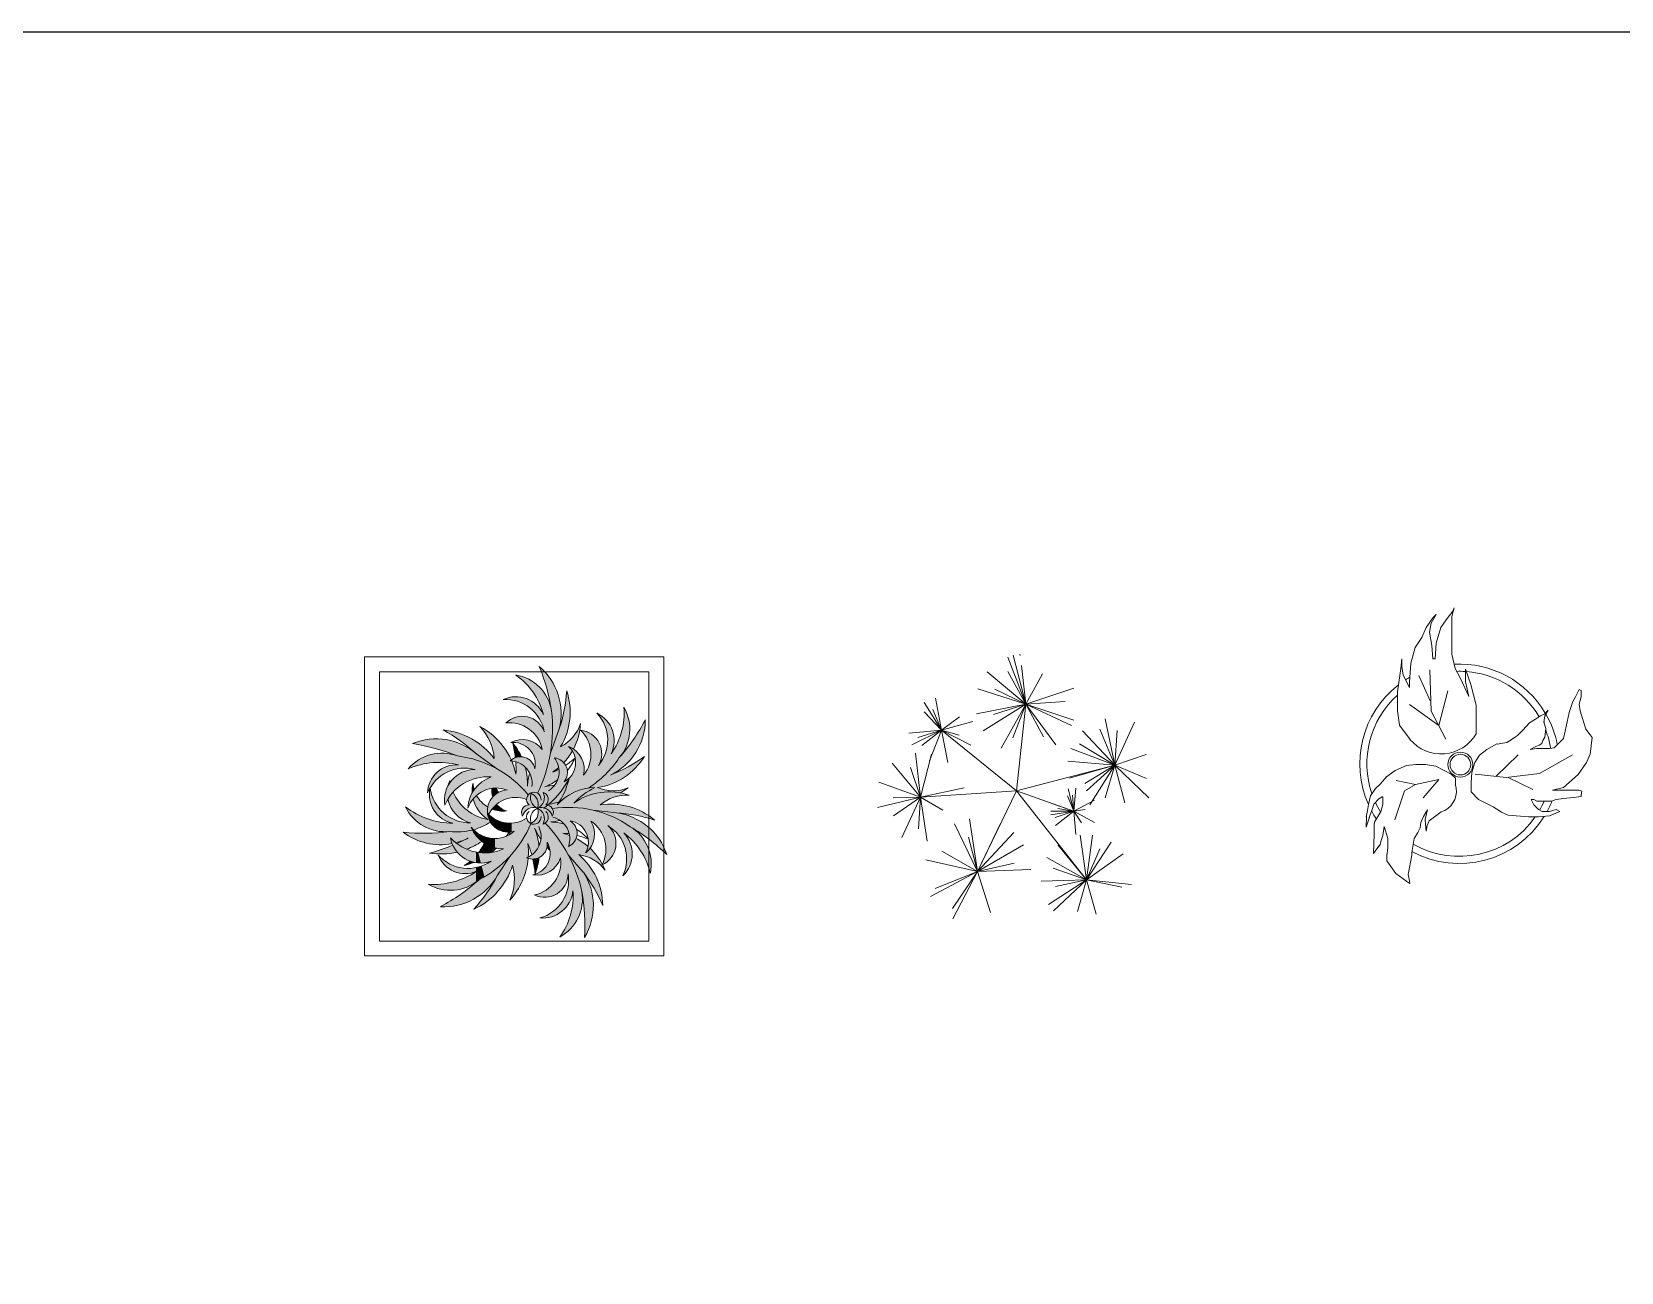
# Model space of a CAD drawing. Header units: inches. Extents: x 2782 to 4320, y 1164 to 2264.
# Drawn here: x 3502.6 to 3768.1, y 2056.4 to 2263.6 of the extents above; entities that cross this region are included whole.
import ezdxf

# ---------------------------------------------------------------- set-up
doc = ezdxf.new("R2010")
doc.units = ezdxf.units.IN
doc.header["$MEASUREMENT"] = 0
doc.layers.add('I_FUR', color=7, linetype='Continuous', lineweight=9)
doc.layers.add('Lan_Planter', color=205, linetype='Continuous', lineweight=13)

# ---------------------------------------------------------------- blocks, each defined once
blk = doc.blocks.new('A$C73ED12E1')
for centre, radius, start, end in [((39.4, -10), 40.6, 70.5923, 165.6989), ((29.1, 17.2), 26.3, 25.0253, 147.5773)]:
    blk.add_arc(centre, radius, start, end)
blk = doc.blocks.new('P1')
h = blk.add_hatch(color=256)
h.set_gradient(color1=(79, 153, 36), color2=(43, 83, 19), one_color=1, tint=0.2, name='HEMISPHERICAL')
h.paths.add_polyline_path([(31.25, -9.01, -0.068976), (31.05, -16.07), (32.54, -12.01, 0.28732), (29.18, -1.63, -0.058181)])
h = blk.add_hatch(color=256)
h.set_gradient(color1=(79, 153, 36), color2=(43, 83, 19), one_color=1, tint=0.2, name='HEMISPHERICAL')
h.paths.add_polyline_path([(22.05, -18.67, -0.09578), (27.34, -23.07, -0.156093), (27.96, -22.65, 0.000782), (27.95, -22.66, -0.209917), (28.93, -22.81, 0.138611), (31.25, -9.01, 0.318251), (25.28, -3.04, -0.177326), (29.88, -9.63, 0.413514), (23.17, -7.13, -0.383568), (30.04, -12.55, 0.549894), (23.59, -11.05, -0.389116), (29.69, -15.49, 0.374283), (24.42, -14.33, -0.517052), (28.45, -18.69, 0.563538), (24.52, -17.23, -0.003578), (24.59, -17.38, -0.256227), (27.6, -19.44, 0.042482), (27.22, -21.61, 0.076941), (26.89, -18.47, 0.126123), (25.26, -17.51, -0.029036), (25.3, -19.59, 0.049426), (24.59, -17.38, 0.015093), (24.36, -17.36, -0.02156), (24.52, -17.23, 0.166347), (19.29, -11.66, -0.175984), (21.69, -17, 0.210151), (13.13, -12.21, -0.060449), (18.77, -16.28)])
h = blk.add_hatch(color=256)
h.set_gradient(color1=(79, 153, 36), color2=(43, 83, 19), one_color=1, tint=0.2, name='HEMISPHERICAL')
h.paths.add_polyline_path([(33.27, -17.69, 0.058391), (34.72, -15.73, 0.065775), (34.11, -15, -0.054142), (34.89, -15.41, 0.107214), (36.08, -11.13, -0.20212), (32.76, -15.01, 0.219246), (33.77, -5.66, -0.064978), (32.54, -12.01), (31.05, -16.07, -0.068976), (28.93, -22.81, 0.209917), (27.95, -22.66, 0.439633), (28.89, -25.29, 0.440566), (29.83, -22.65, -0.584036), (30.31, -24.74, 0.006092), (30.75, -24.66, 0.095412), (34.16, -20.37, -0.081113), (32.54, -24.22, 0.003301), (32.77, -24.15, -0.15465), (37.42, -21.94, 0.098835), (42.56, -16.84, 0.318251), (43.33, -8.43, -0.177326), (41.21, -16.19, 0.413514), (38.84, -9.43, -0.383568), (39.06, -18.18, 0.549894), (36.1, -12.26, -0.389116), (36.59, -19.78, 0.374283), (34.11, -15, -0.517052), (33.33, -20.89, 0.592294), (31.73, -16.89, -0.331619), (31.8, -21.42, 0.032711), (30.13, -21.7, 0.071186), (32.26, -20.57, 0.121886), (32.49, -18.76, -0.02333), (31.44, -19.25, 0.030285), (32.45, -18.48, 0.116645), (31.73, -16.89, -0.182678)])
h = blk.add_hatch(color=256)
h.set_gradient(color1=(79, 153, 36), color2=(43, 83, 19), one_color=1, tint=0.2, name='HEMISPHERICAL')
h.paths.add_polyline_path([(46.91, -10.53, -0.058181), (42.56, -16.84, -0.098835), (37.42, -21.94, -0.030775), (38.46, -21.86, 0.088195), (34.95, -24.43, -0.196871), (42.71, -22.73, 0.036965), (44.02, -21.91, -0.20212), (38.92, -21.84, 0.219246), (46.75, -16.64, -0.064978), (41.08, -19.75, 0.28732)])
h = blk.add_hatch(color=256)
h.set_gradient(color1=(79, 153, 36), color2=(43, 83, 19), one_color=1, tint=0.2, name='HEMISPHERICAL')
h.paths.add_polyline_path([(8.03, -14.49, -0.057372), (15.52, -16.56, -0.095538), (22.05, -18.67), (18.77, -16.28, 0.287759)])
h = blk.add_hatch(color=256)
h.set_gradient(color1=(79, 153, 36), color2=(43, 83, 19), one_color=1, tint=0.2, name='HEMISPHERICAL')
h.paths.add_polyline_path([(25.2, -16.84, -0.108613), (26.25, -16.7, 0.067076), (24.75, -14.39, -0.034816)])
h = blk.add_hatch(color=256)
h.set_gradient(color1=(79, 153, 36), color2=(43, 83, 19), one_color=1, tint=0.2, name='HEMISPHERICAL')
h.paths.add_polyline_path([(23.83, -22.25, 0.424301), (20.54, -26.09, 0.016292), (20.76, -26.33, -0.392603), (27.08, -23.82, -0.166456), (27.34, -23.07, 0.193085), (15.52, -16.56, 0.317008), (7.32, -18.72, -0.170047), (15.68, -18.05, 0.426055), (10.55, -22.74, -0.378393), (18.5, -18.82, 0.463836), (13.41, -24.8, -0.322927), (21.18, -20.07, 0.310178), (17.28, -25.28, -0.42541)])
h = blk.add_hatch(color=256)
h.set_gradient(color1=(79, 153, 36), color2=(43, 83, 19), one_color=1, tint=0.2, name='HEMISPHERICAL')
h.paths.add_polyline_path([(18.01, -22.71, -0.025711), (18.32, -22.21, -0.052774), (18.12, -21.18, 0.06735)])
h = blk.add_hatch(color=256)
h.set_gradient(color1=(79, 153, 36), color2=(43, 83, 19), one_color=1, tint=0.2, name='HEMISPHERICAL')
h.paths.add_polyline_path([(27.95, -22.66, 0.029793), (27.82, -22.7, -0.03068), (27.96, -22.65, 0.440566), (28.89, -25.29, 0.440566), (29.83, -22.65, -0.584036), (30.31, -24.74, 0.006092), (30.75, -24.66, 0.095412), (34.16, -20.37, -0.081113), (32.54, -24.22, 0.003301), (32.77, -24.15, -0.186313), (38.46, -21.86, 0.088226), (34.95, -24.43, -0.088226), (38.46, -21.86, 0.211681), (32.19, -24.74, 0.000016), (32.19, -24.74, 0.000027), (32.19, -24.74, 0.012151), (32.54, -24.22, -0.024893), (30.75, -24.66, -0.003217), (30.61, -24.78, -0.504229), (31.37, -26.6, 0.440566), (28.89, -25.29), (28.89, -25.29, -0.439633)])
h = blk.add_hatch(color=256)
h.set_gradient(color1=(79, 153, 36), color2=(43, 83, 19), one_color=1, tint=0.2, name='HEMISPHERICAL')
h.paths.add_polyline_path([(10.97, -21.96, 0.426055), (14.77, -27.78, -0.170047), (6.84, -25.05, 0.317008), (14.24, -29.19, 0.093631), (18.04, -28.93, -0.021818), (17.83, -28.48, 0.02767), (18.2, -28.89, 0.076735), (21.05, -27.61, -0.095722), (20.58, -26.36, -0.090481), (20.59, -25.1, -0.137395), (18.71, -23.16, 0.03985), (18.16, -23.73, 0.191184), (20.6, -27.19, -0.252795), (14.81, -22.61, 0.047532), (13.93, -23.79, 0.287155), (17.7, -27.74, -0.378393)])
h = blk.add_hatch(color=256)
h.set_gradient(color1=(79, 153, 36), color2=(43, 83, 19), one_color=1, tint=0.2, name='HEMISPHERICAL')
h.paths.add_polyline_path([(21.43, -23.41, -0.087482), (22.39, -22.66, -0.042008), (22.01, -21.91, 0.03561), (21.3, -21.96, 0.104806)])
h = blk.add_hatch(color=256)
h.set_gradient(color1=(79, 153, 36), color2=(43, 83, 19), one_color=1, tint=0.2, name='HEMISPHERICAL')
h.paths.add_polyline_path([(26.42, -26.6, -0.585796), (27.48, -24.74, -0.507281), (27.69, -22.77, 0.000782), (27.68, -22.77, -0.03068), (27.82, -22.7, -0.03068), (27.96, -22.65, 0.026866), (27.87, -22.84, -0.408861), (28.89, -25.29), (28.89, -25.29, 0.440566)])
h = blk.add_hatch(color=256)
h.set_gradient(color1=(79, 153, 36), color2=(43, 83, 19), one_color=1, tint=0.2, name='HEMISPHERICAL')
h.paths.add_polyline_path([(38.18, -25.61), (42.09, -26.08, -0.064978), (48.45, -27.27, 0.219246), (39.39, -24.76, -0.20212), (44.21, -23.11, 0.235631), (34.95, -24.43, -0.000077), (34.95, -24.43, -0.088195), (38.46, -21.86, 0.211681), (32.19, -24.74, 0.000016), (32.19, -24.74, 0.000027), (32.19, -24.74, 0.012151), (32.54, -24.22, -0.024893), (30.75, -24.66, -0.003217), (30.61, -24.78, -0.202354), (31.38, -25.35, -0.095138)])
h = blk.add_hatch(color=256)
h.set_gradient(color1=(79, 153, 36), color2=(43, 83, 19), one_color=1, tint=0.2, name='HEMISPHERICAL')
h.paths.add_polyline_path([(28.13, -36.42, 0.374283), (32.73, -33.61, -0.389116), (28.41, -39.79, 0.549894), (34.01, -36.26, -0.383568), (29.29, -43.63, 0.413458), (34.82, -39.08, 0.000048), (34.82, -39.08, -0.177326), (32.62, -46.81, 0.318251), (36.32, -39.22, 0.135284), (30.17, -27.77, -0.077651), (29.83, -27.93, 0.440566), (28.89, -25.29, -0.408861), (27.87, -27.75, 0.026866), (27.96, -27.93, -0.030681), (27.82, -27.88, -0.086341), (24.27, -33.34), (22.24, -36.47, -0.060449), (18.28, -42.18, 0.210151), (24.75, -34.81, -0.175984), (24.27, -40.65, 0.166062), (27.34, -33.67, -0.028989), (27.07, -33.57, 0.020335), (27.36, -33.44, 0.048488), (27.29, -31.16, -0.028401), (27.94, -33.1, 0.128924), (29.15, -31.6, 0.07466), (28.42, -28.62, 0.041207), (29.47, -30.48, -0.276809), (27.07, -33.57, 0.592331), (30.51, -30.98, -0.000027), (30.51, -30.98, -0.517052)])
h = blk.add_hatch(color=256)
h.set_gradient(color1=(79, 153, 36), color2=(43, 83, 19), one_color=1, tint=0.2, name='HEMISPHERICAL')
h.paths.add_polyline_path([(20.54, -26.09, 0.019281), (20.58, -26.36, 0.019281), (20.63, -26.63, -0.016253), (20.76, -26.33, -0.016253)])
h = blk.add_hatch(color=256)
h.set_gradient(color1=(79, 153, 36), color2=(43, 83, 19), one_color=1, tint=0.2, name='HEMISPHERICAL')
h.paths.add_polyline_path([(21.79, -28.47), (21.79, -27.12, -0.065097), (20.76, -26.33, 0.016292), (20.63, -26.63, 0.158388)])
h = blk.add_hatch(color=256)
h.set_gradient(color1=(79, 153, 36), color2=(43, 83, 19), one_color=1, tint=0.2, name='HEMISPHERICAL')
h.paths.add_polyline_path([(23.71, -25.75, -0.143379), (22.08, -24.64, 0.056138), (21.31, -25.44, 0.122936)], flags=17)
h = blk.add_hatch(color=256)
h.set_gradient(color1=(79, 153, 36), color2=(43, 83, 19), one_color=1, tint=0.2, name='HEMISPHERICAL')
h.paths.add_polyline_path([(40.66, -28.2, -0.383568), (43.16, -36.58, 0.413514), (43.32, -29.42, -0.177326), (47.75, -36.13, 0.318251), (44.4, -28.38, 0.192013), (31.38, -25.35, -0.273926), (31.37, -26.6, 0.440566), (28.89, -25.29, -0.440566), (29.83, -27.93, 0.592731), (30.29, -25.83, -0.492415), (30.17, -27.77, -0.067335), (34.02, -33.08), (36.55, -35.96, -0.064978), (39.79, -41.56, 0.219246), (35.79, -33.06, -0.20212), (40.19, -35.64, 0.024432), (39.75, -34.71, -0.005007), (39.68, -34.75, 0.004253), (39.73, -34.66, 0.081266), (37.67, -31.98, -0.065409), (36.94, -32.76, 0.079758), (37.33, -31.68, 0.057266), (35.36, -30.33, -0.197172), (34.09, -31.7, 0.125463), (34.26, -29.84, 0.027778), (33.15, -29.48, -0.021349), (34.21, -29.58, 0.125621), (33.34, -27.91, 0.066432), (31.11, -27.59, 0.030786), (32.69, -27.33, -0.000051), (32.68, -27.33, -0.337201), (34.09, -31.7, 0.592464), (34.37, -27.41, -0.000126), (34.37, -27.41, -0.321256), (37.35, -30.42, -0.001667), (37.39, -30.46, 0.00073), (37.36, -30.45, -0.165891), (36.94, -32.76, 0.374283), (37.81, -27.44, -0.389116), (39.68, -34.75, 0.549894)])
h = blk.add_hatch(color=256)
h.set_gradient(color1=(79, 153, 36), color2=(43, 83, 19), one_color=1, tint=0.2, name='HEMISPHERICAL')
h.paths.add_polyline_path([(50.5, -33.03, 0.28732), (42.09, -26.08), (38.18, -25.61, -0.095138), (44.4, -28.38, -0.058181)])
h = blk.add_hatch(color=256)
h.set_gradient(color1=(79, 153, 36), color2=(43, 83, 19), one_color=1, tint=0.2, name='HEMISPHERICAL')
h.paths.add_polyline_path([(14.62, -31.2, -0.049581), (14.35, -30.22, 0.039514), (15.24, -31.06, 0.054424), (17.32, -30.27, -0.018318), (15.42, -31.2, 0.061431), (17.07, -32.15, 0.058381), (19.59, -30.84, -0.108013), (18.04, -28.93, -0.093631), (14.24, -29.19, -0.057372), (6.47, -29.32, 0.213514)])
h = blk.add_hatch(color=256)
h.set_gradient(color1=(79, 153, 36), color2=(43, 83, 19), one_color=1, tint=0.2, name='HEMISPHERICAL')
h.paths.add_polyline_path([(17.83, -28.48, 0.067926), (18.6, -29.83), (18.6, -29.25, -0.054501)])
h = blk.add_hatch(color=256)
h.set_gradient(color1=(79, 153, 36), color2=(43, 83, 19), one_color=1, tint=0.2, name='HEMISPHERICAL')
h.paths.add_polyline_path([(24.56, -29.25), (24.56, -27.78, -0.14582), (21.79, -27.12), (21.79, -28.47, 0.214041)])
h = blk.add_hatch(color=256)
h.set_gradient(color1=(79, 153, 36), color2=(43, 83, 19), one_color=1, tint=0.2, name='HEMISPHERICAL')
h.paths.add_polyline_path([(24.56, -27.78), (24.56, -29.25, 0.033349), (25.02, -29.15, -0.028801), (24.56, -29.5), (24.56, -33.02, 0.080547), (27.82, -27.88, -0.03068), (27.68, -27.82, 0.000782), (27.69, -27.81, -0.227466), (27.09, -26.94, -0.136075)])
h = blk.add_hatch(color=256)
h.set_gradient(color1=(79, 153, 36), color2=(43, 83, 19), one_color=1, tint=0.2, name='HEMISPHERICAL')
h.paths.add_polyline_path([(15.48, -32.63, -0.066164), (14.75, -31.49, -0.035721), (10.84, -32.8, 0.096083)])
h = blk.add_hatch(color=256)
h.set_gradient(color1=(79, 153, 36), color2=(43, 83, 19), one_color=1, tint=0.2, name='HEMISPHERICAL')
h.paths.add_polyline_path([(18.6, -34.4), (18.6, -32.61, -0.160958), (14.35, -30.22, 0.319072)])
h = blk.add_hatch(color=256)
h.set_gradient(color1=(79, 153, 36), color2=(43, 83, 19), one_color=1, tint=0.2, name='HEMISPHERICAL')
h.paths.add_polyline_path([(21.79, -31.92), (21.79, -30.36, -0.173772), (18.6, -29.25), (18.6, -29.83, 0.170868)])
h = blk.add_hatch(color=256)
h.set_gradient(color1=(79, 153, 36), color2=(43, 83, 19), one_color=1, tint=0.2, name='HEMISPHERICAL')
h.paths.add_polyline_path([(19.07, -32.69, 0.069413), (21.21, -32.67, 0.015985), (21.79, -32.19), (21.79, -31.92, -0.086047), (19.99, -31.13, -0.052948)])
h = blk.add_hatch(color=256)
h.set_gradient(color1=(79, 153, 36), color2=(43, 83, 19), one_color=1, tint=0.2, name='HEMISPHERICAL')
h.paths.add_polyline_path([(23.24, -32.09, -0.049317), (21.79, -32.57), (21.79, -35.58, 0.049765), (24.56, -33.02), (24.56, -29.5, -0.147991), (21.79, -30.36), (21.79, -31.92, 0.063799)])
h = blk.add_hatch(color=256)
h.set_gradient(color1=(79, 153, 36), color2=(43, 83, 19), one_color=1, tint=0.2, name='HEMISPHERICAL')
h.paths.add_polyline_path([(18.6, -35.88), (18.6, -35.23, -0.263986), (12.33, -33.12, 0.417272)])
h = blk.add_hatch(color=256)
h.set_gradient(color1=(79, 153, 36), color2=(43, 83, 19), one_color=1, tint=0.2, name='HEMISPHERICAL')
h.paths.add_polyline_path([(22.24, -36.47), (24.27, -33.34, -0.086341), (19.08, -37.29, -0.057372), (12.71, -41.74, 0.287759)])
h = blk.add_hatch(color=256)
h.set_gradient(color1=(79, 153, 36), color2=(43, 83, 19), one_color=1, tint=0.2, name='HEMISPHERICAL')
h.paths.add_polyline_path([(18.32, -34.34, -0.033102), (17.67, -34.16, -0.03583), (16.67, -34.87, 0.036823)])
h = blk.add_hatch(color=256)
h.set_gradient(color1=(79, 153, 36), color2=(43, 83, 19), one_color=1, tint=0.2, name='HEMISPHERICAL')
h.paths.add_polyline_path([(18.6, -34.4, 0.041821), (19.45, -34.46), (19, -32.68, -0.013129), (18.6, -32.61)])
h = blk.add_hatch(color=256)
h.set_gradient(color1=(79, 153, 36), color2=(43, 83, 19), one_color=1, tint=0.2, name='HEMISPHERICAL')
h.paths.add_polyline_path([(21.14, -34.16, -0.065637), (19.58, -34.96), (20.04, -36.76, 0.02776), (21.79, -35.58), (21.79, -32.57, -0.090608), (19, -32.68), (19.45, -34.46, 0.083838)])
h = blk.add_hatch(color=256)
h.set_gradient(color1=(79, 153, 36), color2=(43, 83, 19), one_color=1, tint=0.2, name='HEMISPHERICAL')
h.paths.add_polyline_path([(29.15, -33.54, -0.109568), (28.11, -33.79, -0.034868), (28.51, -36.26, 0.067781)])
h = blk.add_hatch(color=256)
h.set_gradient(color1=(79, 153, 36), color2=(43, 83, 19), one_color=1, tint=0.2, name='HEMISPHERICAL')
h.paths.add_polyline_path([(36.76, -46.87, 0.28732), (36.55, -35.96), (34.02, -33.08, -0.067335), (36.32, -39.22, -0.058181)])
h = blk.add_hatch(color=256)
h.set_gradient(color1=(79, 153, 36), color2=(43, 83, 19), one_color=1, tint=0.2, name='HEMISPHERICAL')
h.paths.add_polyline_path([(18.6, -37.66), (18.6, -35.92, -0.1668), (10.63, -37.99, 0.294287)])
h = blk.add_hatch(color=256)
h.set_gradient(color1=(79, 153, 36), color2=(43, 83, 19), one_color=1, tint=0.2, name='HEMISPHERICAL')
h.paths.add_polyline_path([(20.04, -36.76), (19.58, -34.96, -0.038119), (18.6, -35.23), (18.6, -35.88), (18.73, -35.83, -0.003157), (18.6, -35.92), (18.6, -37.66), (19.08, -37.29)])
for p, q in [((32.54, -12.01), (31.05, -16.07)), ((18.77, -16.28), (22.05, -18.67)), ((14.06, -21.23), (14.1, -21.28)), ((14.11, -21.06), (14.19, -21.14)), ((14.17, -20.89), (14.28, -21)), ((14.24, -20.73), (14.27, -20.77)), ((14, -21.4), (14.02, -21.42)), ((42.09, -26.08), (38.18, -25.61)), ((22.24, -36.47), (24.27, -33.34)), ((36.55, -35.96), (34.02, -33.08))]:
    blk.add_line(p, q)
at = {"color": 3}
for centre, radius, start, end in [((22.57, -9.5), 10.28, 345.8782, 50), ((-1.39, -14.2), 33.06, 9.0305, 22.3496), ((18.58, -12.62), 11.69, 14.8097, 55.0318), ((24.05, -10.24), 7.31, 9.6717, 80.2865), ((25.28, -11.74), 5.07, 24.6794, 114.5424), ((23.59, -13.66), 6.54, 9.753, 93.6938), ((8.82, -4.11), 25, 341.5798, 356.4509), ((23.12, -9.24), 11.24, 329.1118, 18.5767), ((26.34, -13.85), 3.92, 19.2409, 134.4654), ((5.68, -11.8), 25.72, 334.6659, 6.232), ((34.09, -13.93), 6.54, 319.5228, 43.4636), ((36.64, -14), 5.07, 334.4491, 64.3122), ((36.63, -10.49), 10.28, 295.648, 359.7697), ((31.68, -9.41), 11.69, 324.5795, 4.8016), ((37.01, -12.09), 7.31, 319.4415, 30.0563), ((17.69, 4.93), 33.06, 318.8003, 332.1193), ((-0.8, -37.51), 28.87, 47.3261, 61.1633), ((11.96, -24.34), 12.18, 37.0277, 84.4999), ((13.77, -22.08), 11.79, 12.1787, 62.0951), ((13.13, -17.63), 8.58, 4.1878, 44.1116), ((24.22, -16.59), 5.58, 11.4342, 96.4814), ((29.82, -9.14), 6.57, 296.632, 342.3387), ((25.62, -10.54), 10.48, 332.292, 356.7701), ((35.7, -16.16), 3.92, 329.0107, 84.2352), ((32.24, -16.29), 5.58, 321.2039, 46.2512), ((11.98, -23.95), 10.25, 48.463, 112.6775), ((2.8, -48.08), 33.99, 68.0219, 81.1563), ((26.39, -17.93), 4.11, 36.5558, 118.6358), ((24.89, -17.94), 3.64, 348.0389, 97.4041), ((16.9, -21.1), 10.32, 25.1938, 40.5434), ((7.36, -18.86), 17.96, 6.4322, 14.4082), ((25.62, -10.54), 10.48, 316.9232, 330.2904), ((31.63, -17.67), 3.64, 297.8087, 47.1739), ((32.6, -18.81), 4.11, 346.3255, 68.4056), ((12.95, -23.46), 7.36, 69.5658, 139.9219), ((12.45, -30.32), 12.68, 75.248, 113.8507), ((15.36, -22.86), 4.82, 86.2878, 178.5946), ((13.31, -34.55), 18.12, 39.3346, 82.9937), ((26.04, -19.15), 2.46, 10.7683, 133.3203), ((24.21, -21.16), 3.79, 352.6467, 87.7534), ((7.36, -18.86), 17.96, 357.6422, 4.2948), ((16.9, -21.1), 10.32, 357.1653, 14.7642), ((28.72, -19.2), 3.79, 302.4165, 37.5232), ((25.62, -10.54), 10.48, 303.7525, 310.6912), ((31.44, -19.33), 2.46, 320.5381, 83.0901), ((26.78, -7.73), 12.43, 303.1958, 312.199), ((27.25, -13.68), 8.52, 321.0431, 337.5503), ((27.24, -6.51), 18.48, 303.4306, 326.0085), ((37.19, -10.74), 11.24, 278.8816, 328.3465), ((31.98, 3.53), 25, 291.3496, 306.2206), ((16.75, -25.29), 6.7, 74.7844, 157.6896), ((18.49, -23.96), 5.14, 89.823, 189.3573), ((20.57, -27.82), 7.77, 85.5374, 157.1241), ((18.96, -22.76), 5.14, 156.1871, 165.7127), ((21.95, -19.54), 7.77, 188.4203, 190.5735), ((23.02, -25.52), 5.75, 108.7362, 177.6673), ((23.74, -22.38), 5.75, 167.8771, 183.2894), ((23.12, -20.77), 5.01, 184.6367, 196.7204), ((40.12, -22.76), 12.96, 165.1617, 174.8921), ((21.32, -13.68), 14.48, 306.5284, 332.4806), ((27.25, -13.68), 8.52, 289.7324, 306.0195), ((26.78, -7.73), 12.43, 292.0384, 297.3844), ((21.56, -17.34), 12.96, 325.1676, 346.5015), ((15.66, -23.04), 4.82, 166.9498, 259.2566), ((17.61, -21.04), 6.7, 187.8548, 270.7599), ((18.96, -22.76), 5.14, 191.6347, 255.7213), ((21.95, -19.54), 7.77, 203.2596, 260.007), ((22.02, -26.92), 5.01, 68.7262, 160.9077), ((23.74, -22.38), 5.75, 193.5145, 236.8081), ((23.12, -20.77), 5.01, 208.3988, 239.6914), ((24.04, -25.76), 3.52, 93.4016, 194.2153), ((25.27, -28.48), 4.99, 68.779, 158.244), ((24.79, -22.4), 3.52, 172.8218, 196.7543), ((26.66, -20.08), 4.99, 201.523, 211.145), ((33.08, -34.32), 12.96, 95.6838, 103.1781), ((38.58, -30.37), 8.52, 90.7953, 138.6133), ((43.94, -33.01), 12.43, 116.1466, 136.3072), ((40.9, -33.05), 10.48, 71.5756, 124.5931), ((41.55, -15.82), 6.57, 246.4017, 292.1085), ((43.76, -29.66), 6.57, 86.0069, 131.7137), ((37.78, -13.49), 10.48, 298.0721, 306.5399), ((13.48, -21.86), 7.36, 205.6224, 275.9785), ((14.7, -15.1), 12.68, 231.6937, 270.2963), ((24.29, -22.8), 4.99, 221.2534, 304.0573), ((24.04, -25.77), 3.52, 185.2821, 286.0958), ((23.12, -20.77), 5.01, 248.784, 276.8181), ((24.79, -22.4), 3.52, 219.5051, 252.1428), ((27.24, -6.51), 18.48, 279.4808, 287.4268), ((34.09, -43.2), 18.05, 55.1645, 98.6416), ((41.19, -35.85), 11.24, 49.7689, 99.2338), ((40.68, -51.04), 25, 71.8948, 86.7659), ((40.74, -36.26), 10.28, 18.3457, 82.4674), ((9.79, 4.51), 33.99, 264.3881, 277.5225), ((15.47, -19.02), 10.24, 263.0961, 284.4924), ((21.75, -25.35), 5.01, 218.5896, 310.7711), ((23.17, -26.34), 5.75, 201.8301, 270.7611), ((15.47, -19.02), 10.24, 285.4338, 302.9857), ((10.34, -20.41), 19, 297.3886, 336.8663), ((25.7, -30.03), 3.79, 291.2792, 26.3859), ((18.87, -32.55), 10.32, 5.253, 22.332), ((40.2, -23.23), 12.96, 204.6053, 214.0439), ((12.48, -44.64), 24.45, 12.8246, 43.6424), ((29.79, -14.7), 12.96, 275.8546, 282.8962), ((31.01, -36.11), 8.52, 74.0975, 89.3003), ((30.51, -30.44), 3.79, 340.5923, 75.6989), ((33.05, -29.48), 2.46, 295.0253, 57.5773), ((33.76, -30.99), 3.64, 330.9416, 80.3068), ((31.01, -36.11), 8.52, 41.4823, 58.8221), ((34.32, -29.6), 4.11, 309.7098, 31.7899), ((34.76, -32.12), 5.58, 331.8642, 56.9115), ((38.09, -31.16), 3.92, 293.8802, 49.1048), ((37.25, -33.78), 6.54, 334.6519, 58.5927), ((40.6, -34.62), 7.31, 348.0591, 58.674), ((27.53, -56.81), 33.06, 45.9961, 59.3152), ((12.66, -21.14), 10.25, 232.8668, 281.0766), ((3.67, -4.83), 28.87, 284.3811, 292.5643), ((19.41, -29.32), 5.14, 190.14, 289.6743), ((20.09, -24.99), 7.77, 222.3732, 293.9599), ((12.66, -21.14), 10.25, 284.6206, 297.0814), ((3.67, -4.83), 28.87, 294.0205, 298.2182), ((12.74, -20.76), 12.18, 290.839, 304.2038), ((12.2, -27.55), 8.58, 323.205, 335.3286), ((13.93, -23.4), 11.79, 326.2553, 330.0824), ((6.91, -24.92), 17.96, 344.5404, 345.9867), ((28.08, -31.33), 2.46, 245.7123, 8.2643), ((10.62, -37.85), 17.96, 15.3479, 21.8551), ((15.59, -32.67), 11.79, 356.2147, 7.3187), ((27.39, -32.85), 3.64, 281.6285, 30.9937), ((40.2, -23.23), 12.96, 221.4676, 224.7489), ((43.48, -24.89), 14.48, 206.6436, 210.2281), ((32.5, -41.89), 12.43, 82.1021, 86.9942), ((30.49, -39.61), 10.48, 68.9154, 75.2801), ((30.49, -39.61), 10.48, 49.2176, 62.3277), ((32.5, -41.89), 12.43, 66.8336, 76.1091), ((39.65, -32.92), 5.07, 313.8032, 43.6663), ((36.37, -38.83), 11.69, 13.3138, 53.536), ((12.74, -20.76), 12.18, 261.0445, 282.9978), ((16.83, -31.4), 4.82, 200.9028, 293.2096), ((17.32, -28.65), 6.7, 221.8078, 304.7129), ((12.2, -27.55), 8.58, 301.4328, 309.641), ((13.93, -23.4), 11.79, 283.4492, 291.8848), ((13.93, -23.4), 11.79, 308.1526, 313.3708), ((15.59, -32.67), 11.79, 317.4022, 355.1167), ((10.62, -37.85), 17.96, 5.0892, 13.077), ((28.81, -32.37), 4.11, 260.3968, 342.4769), ((27.2, -34.34), 5.58, 282.5512, 7.5985), ((18.87, -32.55), 10.32, 338.9539, 354.4644), ((28.56, -41.65), 11.24, 0.4559, 49.9208), ((34.92, -39.56), 6.57, 36.6939, 82.4007), ((30.49, -39.61), 10.48, 28.1802, 46.7641), ((11.59, -25.35), 12.68, 265.6467, 304.2493), ((13.27, -31.51), 10.25, 266.8198, 331.0344), ((13.13, -31.14), 12.18, 294.9975, 342.4696), ((-3.29, -22.99), 28.87, 318.3341, 332.1712), ((16.47, -37.08), 8.58, 335.3858, 15.3096), ((30.09, -36.25), 3.92, 244.5672, 359.7917), ((27.56, -37.32), 6.54, 285.3388, 9.2796), ((16.71, -51.17), 25, 22.5818, 37.4528), ((27.95, -41.58), 10.28, 329.0327, 33.1544), ((30.49, -39.61), 10.48, 22.2626, 27.8607), ((14.36, -31.64), 7.36, 239.5754, 309.9315), ((-3.43, -11.82), 33.99, 298.341, 311.4755), ((29.77, -38.58), 5.07, 264.4902, 354.3533), ((23.16, -39.94), 11.69, 324.0008, 4.2229), ((29.1, -40.41), 7.31, 298.7461, 9.3609), ((3.76, -44.96), 33.06, 356.6831, 10.0021)]:
    blk.add_arc(centre, radius, start, end, dxfattribs=at)
at = {"layer": 'I_FUR'}
for p, q in [((49.98, 0), (0, 0)), ((0, 0), (0, -49.98)), ((49.98, -49.98), (49.98, 0)), ((47.48, -2.5), (2.5, -2.5)), ((2.5, -2.5), (2.5, -47.48)), ((47.48, -47.48), (47.48, -2.5)), ((2.5, -47.48), (47.48, -47.48)), ((0, -49.98), (49.98, -49.98))]:
    blk.add_line(p, q, dxfattribs=at)
for xscale, yscale, zscale, rotation in [(0.0466895880772758, 0.0466895880772758, 0.0466895880772758, 81.3524292291576), (-0.0466895880774634, 0.0466895880774721, 0.0466895880774185, 323.7992734411664), (-0.0466895880772758, 0.0466895880774721, 0.0466895880774185, 278.6475707708424), (-0.0466895880773499, 0.0466895880774721, 0.0466895880774185, 55.96251264694637), (-0.0466895880772758, 0.0466895880774721, 0.0466895880774185, 98.64757077084242), (0.0466895880774634, 0.0466895880774634, 0.0466895880774634, 216.2007265588335), (0.0466895880772758, 0.0466895880772758, 0.0466895880772758, 261.3524292291576), (0.04668958807735, 0.04668958807735, 0.04668958807735, 304.0374873530536)]:
    blk.add_blockref('A$C73ED12E1', (28.89, -25.29), dxfattribs=dict(xscale=xscale, yscale=yscale, zscale=zscale, rotation=rotation))
blk = doc.blocks.new('P2')
at = {"color": 1, "true_color": 0xff1f1f}
for points in [[(1.55, 14.47), (-1.49, 22.32)], [(1.55, 14.47), (-0.58, 22.62)], [(0.59, 22.6), (0.56, 22.83)], [(1.55, 14.47), (-4.9, 19.88)], [(1.55, 14.47), (-1.46, 19.9)], [(1.55, 14.47), (0.79, 20.92)], [(1.55, 14.47), (4.3, 19.52)], [(1.55, 14.47), (-6.47, 17.03)], [(1.55, 14.47), (-3.66, 16.97)], [(1.55, 14.47), (9.55, 17.11)], [(-12.57, 10.09), (-15.44, 14.75)], [(-12.57, 10.09), (-13.98, 13.57)], [(-12.57, 10.09), (-13.56, 15.48)], [(1.55, 14.47), (-6.71, 12.85)], [(1.55, 14.47), (-5.59, 10.01)], [(1.55, 14.47), (-3.87, 12.75)], [(1.55, 14.47), (-2.56, 7.12)], [(1.55, 14.47), (-0.64, 8.86)], [(1.55, 14.47), (8.13, 14.91)], [(1.55, 14.47), (4.5, 9.01)], [(1.55, 14.47), (9.19, 10.92)], [(1.55, 14.47), (6.54, 7.68)], [(1.55, 14.47), (9.55, 11.81)], [(-12.57, 10.09), (-15.47, 13.17)], [(-12.57, 10.09), (-9.56, 12.34)], [(-12.57, 10.09), (-7.29, 11.57)], [(16.42, 4.29), (14.77, 11.99)], [(16.42, 4.29), (19.68, 11.46)], [(-12.57, 10.09), (-18.03, 9.59)], [(-12.57, 10.09), (-17.48, 7.65)], [(-12.57, 10.09), (-16.53, 8.89)], [(-12.57, 10.09), (-15.81, 7.55)], [(-12.57, 10.09), (-14.56, 4.98)], [(-12.57, 10.09), (-9.62, 9.3)], [(-12.57, 10.09), (-7.66, 7.63)], [(-12.57, 10.09), (-11.48, 4.71)], [(16.42, 4.29), (11.01, 10.01)], [(16.42, 4.29), (13.92, 10.31)], [(16.42, 4.29), (16.78, 10.06)], [(-16.03, -1.06), (-16.91, 6.3)], [(-16.03, -1.06), (-14.2, 6.12)], [(16.42, 4.29), (9.04, 7.05)], [(16.42, 4.29), (10.49, 7.85)], [(16.42, 4.29), (21.65, 6.05)], [(-16.03, -1.06), (-20.79, 4.62)], [(-16.03, -1.06), (-17.72, 3.9)], [(16.42, 4.29), (8.57, 4.95)], [(16.42, 4.29), (8.85, 2.12)], [(16.42, 4.29), (11.39, 1.19)], [(16.42, 4.29), (11.65, -0.02)], [(16.42, 4.29), (12.22, -2.38)], [(16.42, 4.29), (14.8, -1.17)], [(16.42, 4.29), (21.7, 2.03)], [(16.42, 4.29), (18.09, -2.05)], [(16.42, 4.29), (22.1, -1.19)], [(-16.03, -1.06), (-23.01, 1.43)], [(-16.03, -1.06), (-8.78, 0.5)], [(9.57, -3.43), (8.63, 0.34)], [(9.57, -3.43), (9.91, 0.44)], [(-16.03, -1.06), (-23.24, -2.79)], [(-16.03, -1.06), (-20.62, -1.19)], [(-16.03, -1.06), (-20.56, -4.2)], [(-16.03, -1.06), (-19.15, -7.79)], [(-16.03, -1.06), (-16.38, -6.36)], [(-16.03, -1.06), (-12.3, -3.23)], [(-16.03, -1.06), (-14.97, -8.4)], [(9.57, -3.43), (5.9, -2.15)], [(9.57, -3.43), (8.47, -0.88)], [(9.57, -3.43), (9.36, -0.73)], [(9.57, -3.43), (12.99, -1.59)], [(-6.51, -13.51), (-7.87, -4.72)], [(9.57, -3.43), (5.69, -3.41)], [(9.57, -3.43), (5.74, -4.05)], [(9.57, -3.43), (6.44, -4.49)], [(9.57, -3.43), (6.5, -5.8)], [(9.57, -3.43), (6.87, -2.96)], [(9.57, -3.43), (11.44, -3.12)], [(9.57, -3.43), (10.81, -5.34)], [(9.57, -3.43), (12.98, -5.29)], [(9.57, -3.43), (9.88, -7.3)], [(-6.51, -13.51), (-10.4, -5.51)], [(-6.51, -13.51), (-8.05, -7.78)], [(-6.51, -13.51), (-2.69, -5.48)], [(-6.51, -13.51), (-0.49, -6.96)], [(11.65, -14.9), (10.6, -7.41)], [(11.65, -14.9), (12.66, -7.4)], [(-6.51, -13.51), (-12.47, -10.1)], [(-6.51, -13.51), (1.17, -9.03)], [(11.65, -14.9), (6.86, -9.05)], [(11.65, -14.9), (15.81, -8.59)], [(11.65, -14.9), (13.88, -9.72)], [(11.65, -14.9), (17.81, -10.52)], [(-6.51, -13.51), (-15.19, -11.56)], [(-6.51, -13.51), (-0.42, -12.09)], [(-6.51, -13.51), (2.38, -13.16)], [(11.65, -14.9), (5.07, -11.17)], [(11.65, -14.9), (6.1, -12.94)], [(-6.51, -13.51), (-14.37, -17.67)], [(-6.51, -13.51), (-13.6, -16.32)], [(-6.51, -13.51), (-10.7, -19.7)], [(-6.51, -13.51), (-10.66, -21.38)], [(-6.51, -13.51), (-4.37, -20.37)], [(11.65, -14.9), (4.09, -15.13)], [(11.65, -14.9), (5.32, -19.02)], [(11.65, -14.9), (6.14, -20.07)], [(11.65, -14.9), (6.48, -15.98)], [(11.65, -14.9), (10.18, -20.19)], [(11.65, -14.9), (17.6, -16.12)], [(11.65, -14.9), (13.27, -20.63)], [(11.65, -14.9), (19.17, -15.69)]]:
    blk.add_lwpolyline(points, dxfattribs=at)
at = {"color": 84}
for points in [[(0, 0), (1.55, 14.47)], [(0, 0), (-12.57, 10.09)], [(0, 0), (16.42, 4.29)], [(0, 0), (-16.03, -1.06)], [(0, 0), (-6.51, -13.51)], [(0, 0), (9.57, -3.43)], [(0, 0), (11.65, -14.9)]]:
    blk.add_lwpolyline(points, dxfattribs=at)
blk = doc.blocks.new('P3')
at = {"color": 84}
for p, q in [((-4.58, 24.54), (-5.69, 22.88)), ((-4.86, 23.62), (-4.02, 25.1)), ((-4.02, 25.1), (-4.58, 24.54)), ((-2.35, 24.17), (-3.28, 22.88)), ((-1.24, 25.65), (-2.35, 24.17)), ((-1.43, 24.73), (-1.06, 26.21)), ((-1.43, 22.14), (-1.43, 24.73)), ((-1.06, 26.21), (-1.24, 25.65)), ((-5.69, 22.88), (-6.43, 21.21)), ((-5.13, 22.14), (-4.86, 23.62)), ((-5.13, 23.62), (-5.13, 23.62)), ((-4.76, 19.91), (-5.13, 22.14)), ((-3.28, 22.88), (-4.02, 20.28)), ((-1.43, 20.28), (-1.43, 22.14)), ((-7.54, 19.54), (-8.28, 16.95)), ((-6.43, 21.21), (-7.54, 19.54)), ((-4.58, 17.69), (-4.76, 19.91)), ((-4.02, 20.28), (-4.21, 17.69)), ((-1.43, 18.43), (-1.43, 20.28)), ((-9.95, 16.03), (-10.51, 12.14)), ((-9.77, 17.69), (-9.95, 16.03)), ((-9.77, 16.4), (-9.77, 17.69)), ((-9.58, 14.92), (-9.77, 16.4)), ((-8.28, 16.95), (-8.47, 13.8)), ((-4.21, 17.69), (-4.58, 17.69)), ((-0.87, 16.03), (-1.43, 18.43)), ((0.05, 14.36), (-0.87, 16.03)), ((1.73, 13.38), (0.86, 15.97)), ((0.86, 15.97), (0.86, 13.81)), ((-8.47, 12.88), (-9.58, 14.92)), ((-8.47, 13.8), (-8.47, 12.88)), ((-5.06, 10.66), (-6.94, 14.89)), ((-4.89, 8.91), (-5.11, 15.83)), ((1.44, 11.36), (0.05, 14.36)), ((0.86, 13.81), (1.44, 11.36)), ((2.65, 9.92), (1.73, 13.38)), ((-10.51, 12.14), (-10.51, 11.21)), ((-10.51, 11.21), (-10.51, 8.99)), ((-8.47, 12.88), (-8.47, 12.88)), ((-3.62, 6.53), (-2.11, 12.31)), ((19.23, 11.32), (18.77, 10.55)), ((19.85, 12.55), (19.23, 11.32)), ((20.16, 12.4), (19.85, 12.55)), ((19.85, 10.09), (20.16, 11.32)), ((20.16, 11.32), (20.16, 12.4)), ((-10.51, 8.99), (-10.14, 6.58)), ((-3.62, 6.53), (-8.47, 10.07)), ((-2.4, 4.25), (-4.89, 8.91)), ((2.65, 9.92), (2.65, 5.14)), ((13.37, 8.13), (12.53, 7.58)), ((14.09, 8.51), (13.37, 8.13)), ((13.96, 7.08), (14.13, 8.17)), ((14.68, 9.1), (14.09, 8.51)), ((14.13, 8.17), (14.68, 9.1)), ((18.15, 8.7), (17.53, 5.61)), ((18.77, 10.55), (18.15, 8.7)), ((20, 9.01), (19.85, 10.09)), ((20.93, 5.92), (20, 9.01)), ((-10.14, 6.58), (-8.41, 4.22)), ((10.43, 5.73), (9.55, 4.89)), ((11.52, 7), (10.43, 5.73)), ((12.53, 7.58), (11.52, 7)), ((14.3, 6.03), (13.96, 7.08)), ((13.98, 7), (13.98, 7.21)), ((14.09, 4.6), (14.3, 6.03)), ((17.53, 5.61), (17.22, 4.38)), ((21.7, 4.99), (20.93, 5.92)), ((6.11, 3.45), (4.41, 2.53)), ((7.07, 3.59), (6.14, 3.42)), ((7.78, 3.72), (7.07, 3.59)), ((8.33, 4.01), (7.78, 3.72)), ((9.21, 4.64), (8.33, 4.01)), ((9.55, 4.89), (9.21, 4.64)), ((11.67, 2.53), (12.62, 3)), ((12.75, 2.68), (11.67, 2.53)), ((12.62, 3), (13.16, 3.26)), ((13.52, 2.68), (12.75, 2.68)), ((13.16, 3.26), (13.58, 3.55)), ((14.91, 2.68), (13.52, 2.68)), ((13.58, 3.55), (13.79, 4.01)), ((13.79, 4.01), (14.09, 4.6)), ((15.68, 2.83), (14.91, 2.68)), ((17.22, 4.38), (15.68, 2.83)), ((22.01, 4.53), (21.7, 4.99)), ((21.7, 1.75), (22.01, 4.53)), ((-9.02, -0.13), (-7.44, 0.01)), ((-7.44, 0.01), (-5.85, 0.01)), ((-5.85, 0.01), (-4.12, -0.28)), ((2.4, 0.37), (1.94, -1.33)), ((3.17, 1.6), (2.4, 0.37)), ((4.41, 2.53), (3.17, 1.6)), ((5.98, -1.95), (9.65, 1.61)), ((13.2, -1.48), (18.71, 1.61)), ((19.7, -1.64), (21.09, 0.37)), ((21.09, 0.37), (21.7, 1.75)), ((-12.29, -2), (-13.38, -3.24)), ((-12.48, -2.15), (-10.9, -1)), ((-10.9, -1), (-9.02, -0.13)), ((-7.49, -3.32), (-10.7, -2.63)), ((-3.59, -2.46), (-7.49, -3.32)), ((-3.59, -2.46), (-6.23, -5.57)), ((-4.12, -0.28), (-1.53, -1.57)), ((-1.53, -1.57), (-0.81, -2.29)), ((-0.81, -2.29), (-0.81, -3.44)), ((1.94, -1.33), (1.78, -3.03)), ((2.48, -1.57), (7.67, -2.13)), ((7.67, -2.13), (13.2, -1.48)), ((8.01, -2.16), (12.12, -4.15)), ((17.22, -3.8), (19.7, -1.64)), ((-14.99, -5.21), (-15.36, -6.67)), ((-14.19, -3.97), (-14.99, -5.21)), ((-13.38, -3.24), (-14.19, -3.97)), ((-9.33, -4.4), (-10.94, -9.21)), ((-7.49, -3.32), (-9.33, -4.4)), ((-0.81, -3.44), (-0.7, -3.93)), ((1.78, -3.03), (1.78, -4.57)), ((1.78, -4.57), (3.02, -5.81)), ((15.37, -4.26), (17.22, -3.8)), ((15.68, -4.26), (15.37, -4.26)), ((16.76, -4.26), (15.68, -4.26)), ((17.69, -4.26), (16.76, -4.26)), ((18.61, -4.26), (17.69, -4.26)), ((19.85, -4.26), (18.61, -4.26)), ((20.31, -4.42), (19.85, -4.26)), ((20.16, -5.04), (20.31, -4.42)), ((20.16, -5.34), (20.16, -5.04)), ((-15.5, -7.69), (-15.72, -8.78)), ((-15.36, -6.67), (-15.5, -7.69)), ((-15.21, -8.86), (-14.77, -7.69)), ((-14.77, -7.69), (-14.48, -6.6)), ((-14.48, -6.6), (-13.6, -5.72)), ((-13.31, -7.84), (-14.26, -9.51)), ((-13.6, -5.72), (-13.09, -5.36)), ((-12.95, -6.67), (-13.31, -7.84)), ((-13.09, -5.36), (-12.95, -5.36)), ((-12.95, -5.36), (-12.95, -6.67)), ((-5.5, -7.54), (-5.79, -7.98)), ((-5.65, -8.2), (-5.5, -7.54)), ((-5.5, -7.54), (-5.5, -7.54)), ((-3.22, -7.89), (-4.11, -8.57)), ((3.02, -5.81), (4.25, -6.42)), ((4.25, -6.42), (5.49, -7.04)), ((5.49, -7.04), (6.88, -7.97)), ((12.28, -6.73), (11.82, -5.81)), ((11.82, -5.81), (12.28, -5.81)), ((12.28, -5.81), (12.75, -6.12)), ((13.06, -7.5), (12.28, -6.73)), ((12.75, -6.12), (13.83, -6.12)), ((13.67, -7.81), (13.06, -7.5)), ((14.91, -7.81), (13.67, -7.81)), ((13.83, -6.12), (15.22, -6.12)), ((15.99, -7.5), (14.91, -7.81)), ((14.91, -8.58), (16.61, -7.81)), ((15.22, -6.12), (15.99, -5.81)), ((15.99, -5.81), (17.22, -5.65)), ((16.61, -7.81), (15.99, -7.5)), ((17.22, -5.65), (18.92, -5.5)), ((18.92, -5.5), (20.16, -5.34)), ((-15.75, -10.47), (-15.68, -8.69)), ((-15.18, -8.8), (-15.75, -10.47)), ((-14.26, -9.51), (-14.41, -9.88)), ((-14.41, -9.88), (-14.41, -11.41)), ((-12.95, -11.85), (-12.73, -10.32)), ((-12.73, -10.32), (-12.14, -12.36)), ((-6.74, -10.54), (-7.11, -11.34)), ((-6.59, -9.66), (-6.74, -10.54)), ((-6.16, -8.64), (-6.59, -9.66)), ((-5.79, -7.98), (-6.16, -8.64)), ((-5.86, -9.15), (-5.65, -8.2)), ((-5.79, -10.54), (-5.86, -9.15)), ((-5.72, -11.12), (-5.79, -10.54)), ((-5.57, -10.17), (-5.72, -11.12)), ((-5.21, -9.37), (-5.57, -10.17)), ((-4.11, -8.57), (-5.21, -9.37)), ((6.88, -7.97), (7.96, -8.43)), ((7.96, -8.43), (11.36, -8.74)), ((11.36, -8.74), (13.06, -8.74)), ((13.06, -8.74), (14.91, -8.58)), ((-14.39, -11.6), (-14.5, -14.85)), ((-14.41, -11.41), (-14.39, -11.6)), ((-13.38, -13.38), (-13.31, -12.87)), ((-13.31, -12.87), (-12.95, -11.85)), ((-12.14, -12.36), (-12.14, -12.36)), ((-12.14, -12.36), (-12.14, -13.96)), ((-7.69, -12.36), (-8.13, -14.69)), ((-7.11, -11.34), (-7.69, -12.36)), ((-14.5, -14.85), (-13.5, -13.46)), ((-13.68, -13.75), (-13.38, -13.38)), ((-12.14, -13.96), (-12.29, -15.2)), ((-12.29, -15.2), (-12.29, -16.08)), ((-8.13, -15.13), (-8.71, -18.34)), ((-8.13, -14.69), (-8.13, -15.13)), ((-12.29, -16.08), (-10.76, -18.2)), ((-8.93, -19.51), (-10.76, -18.2)), ((-8.71, -18.34), (-8.49, -19.44)), ((-8.42, -19.87), (-8.93, -19.51)), ((-8.49, -19.44), (-8.42, -19.87))]:
    blk.add_line(p, q, dxfattribs=at)
for radius in [2.09, 1.73]:
    blk.add_circle((0, 0), radius, dxfattribs=at)
for centre, radius, start, end in [((-0.15, 0.13), 16.66, 30.5982, 93.0804), ((-0.15, 0.13), 16.66, 127.7245, 204.0905), ((-0.15, 0.13), 16.66, 119.7867, 122.7476), ((-0.15, 0.13), 15.46, 86.2577, 91.7668), ((-0.15, 0.13), 15.46, 30.5681, 85.7278), ((-0.15, 0.13), 15.46, 132.0867, 198.8898), ((-0.15, 0.13), 16.66, 11.1392, 29.923), ((-0.15, 0.13), 15.46, 9.6272, 21.2649), ((-3.21, 8.59), 6.8, 220.0585, 329.4618), ((-4.28, -4.44), 3.61, 286.9384, 8.0267), ((-0.15, 0.13), 16.66, 208.3654, 213.6138), ((-0.15, 0.13), 15.46, 204.6437, 211.3309), ((-0.15, 0.13), 15.46, 330.0072, 336.1635), ((-0.15, 0.13), 16.66, 331.5195, 338.054), ((-0.15, 0.13), 16.66, 241.5126, 328.1497), ((-0.15, 0.13), 15.46, 240.0712, 324.9821)]:
    blk.add_arc(centre, radius, start, end, dxfattribs=at)

msp = doc.modelspace()

# ---------------------------------------------------------------- linework, layer by layer
msp.add_lwpolyline([(2782.47, 2263.58), (4320, 2263.58), (4320, 1164.07), (2782.47, 1164.07)], close=True)

# ---------------------------------------------------------------- block references
at = {"layer": 'Lan_Planter'}
for name, p in [('P3', (3741.2, 2141.16)), ('P1', (3558.15, 2159.17)), ('P2', (3667.08, 2136.8))]:
    msp.add_blockref(name, p, dxfattribs=at)

doc.saveas('drawing.dxf')
